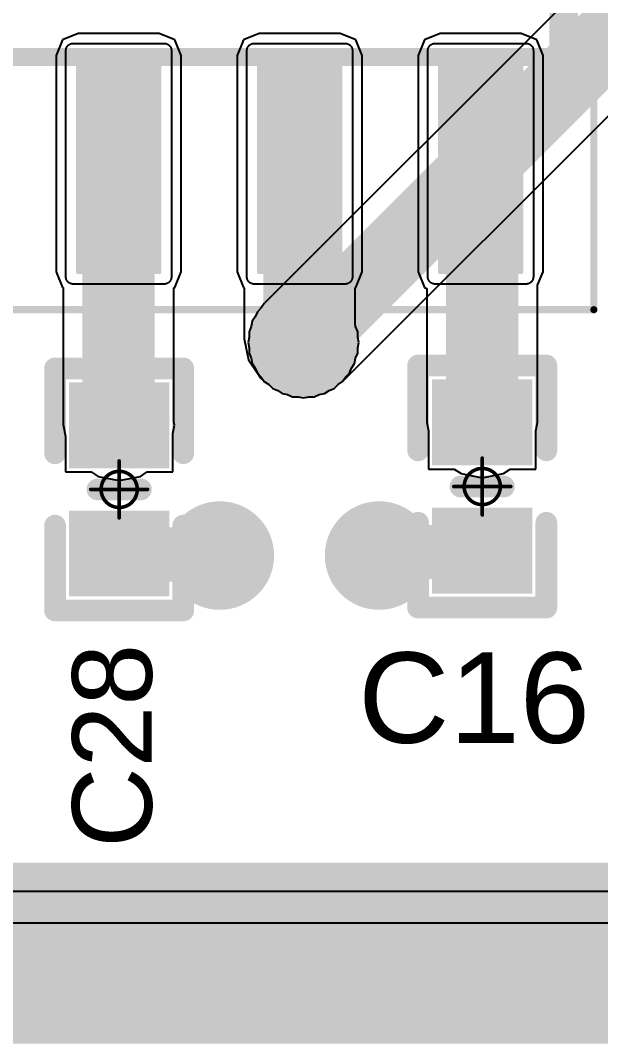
# Model space of a CAD drawing. Header units: inches. Extents: x -0.16 to 1.47, y -0.24 to 2.31.
# Drawn here: x 0.9077 to 1.068, y -0.1431 to 0.1397 of the extents above; entities that cross this region are included whole.
import ezdxf

# ---------------------------------------------------------------- set-up
doc = ezdxf.new("R2010")
doc.units = ezdxf.units.IN
doc.header["$MEASUREMENT"] = 0
for name, color, linetype in [('Bottom Layer', 5, 'Continuous'), ('Bottom Overlay', 54, 'Continuous'), ('Bottom Solder', 6, 'Continuous'), ('GND', 76, 'Continuous'), ('Keep-Out Layer', 6, 'Continuous'), ('Mechanical 13', 56, 'Continuous'), ('Mechanical 15', 56, 'Continuous'), ('POWER', 16, 'Continuous'), ('Top Layer', 1, 'Continuous'), ('Top Overlay', 2, 'Continuous'), ('Top Paste', 8, 'Continuous'), ('Top Solder', 216, 'Continuous'), ('Via Holes', 16, 'Continuous')]:
    doc.layers.add(name, color=color, linetype=linetype)
doc.styles.add('Arial', font='', dxfattribs={"height": 0.2})
doc.styles.get('Arial').set_extended_font_data('Arial')

# ---------------------------------------------------------------- blocks, each defined once
blk = doc.blocks.new('C_0402_L_20')
at = {"layer": 'Top Layer'}
for points in [[(-0.02559, 0.00984), (-0.00984, 0.00984), (-0.00984, -0.00984), (-0.02559, -0.00984)], [(0.00984, 0.00984), (0.02559, 0.00984), (0.02559, -0.00985), (0.00984, -0.00985)]]:
    blk.add_hatch(color=1, dxfattribs=at).paths.add_polyline_path(points)
at = {"layer": 'Top Paste'}
for points in [[(-0.02559, 0.00984), (-0.00984, 0.00984), (-0.00984, -0.00984), (-0.02559, -0.00984)], [(0.00984, 0.00984), (0.02559, 0.00984), (0.02559, -0.00985), (0.00984, -0.00985)]]:
    blk.add_hatch(color=8, dxfattribs=at).paths.add_polyline_path(points)
at = {"layer": 'Top Solder'}
for points in [[(-0.02959, 0.01384), (-0.00584, 0.01384), (-0.00584, -0.01384), (-0.02959, -0.01384)], [(0.00584, 0.01384), (0.02959, 0.01384), (0.02959, -0.01385), (0.00584, -0.01385)]]:
    blk.add_hatch(color=216, dxfattribs=at).paths.add_polyline_path(points)
at = {"layer": 'Mechanical 15', "const_width": 0.001}
for points in [[(0, -0.00787), (0, 0.00787)], [(0.00787, 0), (-0.00787, 0)]]:
    blk.add_lwpolyline(points, dxfattribs=at)
at = {"layer": 'Mechanical 15'}
for points, const_width in [([(-0.00025, 0.00787, 1), (0.00025, 0.00787, 1)], 0.0005), ([(0.005, 0, 1), (-0.005, 0, 1)], 0.001), ([(-0.00812, 0, 1), (-0.00762, 0, 1)], 0.0005), ([(-0.00525, 0, 1), (-0.00475, 0, 1)], 0.0005), ([(0.00475, 0, 1), (0.00525, 0, 1)], 0.0005), ([(0.00762, 0, 1), (0.00812, 0, 1)], 0.0005), ([(-0.00025, -0.00787, 1), (0.00025, -0.00787, 1)], 0.0005)]:
    blk.add_lwpolyline(points, format="xyb", close=True, dxfattribs=dict(at, const_width=const_width))
at = {"layer": 'Top Overlay', "const_width": 0.006}
for points in [[(-0.01, 0.01771), (-0.03346, 0.01771)], [(-0.03346, -0.01771), (-0.03346, 0.01771)], [(0.03346, 0.01771), (0.01, 0.01771)], [(0.03346, -0.01772), (0.03346, 0.01771)], [(0, -0.006), (0, 0.006)], [(-0.01, -0.01771), (-0.03346, -0.01771)], [(-0.03345, -0.01772), (-0.03346, -0.01771)], [(0.03346, -0.01771), (0.01, -0.01771)]]:
    blk.add_lwpolyline(points, dxfattribs=at)
at = {"layer": 'Top Overlay', "const_width": 0.003}
for points in [[(-0.03496, 0.01771, 1), (-0.03196, 0.01771, 1)], [(-0.03496, 0.01771, 1), (-0.03196, 0.01771, 1)], [(-0.0115, 0.01771, 1), (-0.0085, 0.01771, 1)], [(0.0085, 0.01771, 1), (0.0115, 0.01771, 1)], [(0.03196, 0.01771, 1), (0.03496, 0.01771, 1)], [(0.03196, 0.01771, 1), (0.03496, 0.01771, 1)], [(-0.0015, 0.006, 1), (0.0015, 0.006, 1)], [(-0.0015, -0.006, 1), (0.0015, -0.006, 1)], [(-0.03496, -0.01771, 1), (-0.03196, -0.01771, 1)], [(-0.03496, -0.01771, 1), (-0.03196, -0.01771, 1)], [(-0.03496, -0.01771, 1), (-0.03196, -0.01771, 1)], [(-0.03495, -0.01772, 1), (-0.03195, -0.01772, 1)], [(-0.0115, -0.01771, 1), (-0.0085, -0.01771, 1)], [(0.0085, -0.01771, 1), (0.0115, -0.01771, 1)], [(0.03196, -0.01771, 1), (0.03496, -0.01771, 1)], [(0.03196, -0.01772, 1), (0.03496, -0.01772, 1)]]:
    blk.add_lwpolyline(points, format="xyb", close=True, dxfattribs=at)
blk = doc.blocks.new('VREG_LM5017MR_NOPB_22')
at = {"layer": 'Top Layer'}
h = blk.add_hatch(color=1, dxfattribs=at)
edge = h.paths.add_edge_path()
edge.add_arc((0.07638, 0.08622), 0.000591, 90, 180)
edge.add_line((0.07579, 0.08622), (0.07579, 0.06378))
edge.add_arc((0.07638, 0.06378), 0.000591, 180, 270)
edge.add_line((0.07638, 0.06319), (0.13622, 0.06319))
edge.add_arc((0.13622, 0.06378), 0.000591, 270, 360)
edge.add_line((0.13681, 0.06378), (0.13681, 0.08622))
edge.add_arc((0.13622, 0.08622), 0.000591, 0, 90)
edge.add_line((0.13622, 0.08681), (0.07638, 0.08681))
h = blk.add_hatch(color=1, dxfattribs=at)
edge = h.paths.add_edge_path()
edge.add_arc((0.07638, 0.03622), 0.000591, 90, 180)
edge.add_line((0.07579, 0.03622), (0.07579, 0.01378))
edge.add_arc((0.07638, 0.01378), 0.000591, 180, 270)
edge.add_line((0.07638, 0.01319), (0.13622, 0.01319))
edge.add_arc((0.13622, 0.01378), 0.000591, 270, 360)
edge.add_line((0.13681, 0.01378), (0.13681, 0.03622))
edge.add_arc((0.13622, 0.03622), 0.000591, 0, 90)
edge.add_line((0.13622, 0.03681), (0.07638, 0.03681))
h = blk.add_hatch(color=1, dxfattribs=at)
edge = h.paths.add_edge_path()
edge.add_arc((0.07638, -0.01378), 0.000591, 90, 180)
edge.add_line((0.07579, -0.01378), (0.07579, -0.03622))
edge.add_arc((0.07638, -0.03622), 0.000591, 180, 270)
edge.add_line((0.07638, -0.03681), (0.13622, -0.03681))
edge.add_arc((0.13622, -0.03622), 0.000591, 270, 360)
edge.add_line((0.13681, -0.03622), (0.13681, -0.01378))
edge.add_arc((0.13622, -0.01378), 0.000591, 0, 90)
edge.add_line((0.13622, -0.01319), (0.07638, -0.01319))
at = {"layer": 'Top Paste'}
h = blk.add_hatch(color=8, dxfattribs=at)
edge = h.paths.add_edge_path()
edge.add_arc((0.07638, 0.08622), 0.000591, 90, 180)
edge.add_line((0.07579, 0.08622), (0.07579, 0.06378))
edge.add_arc((0.07638, 0.06378), 0.000591, 180, 270)
edge.add_line((0.07638, 0.06319), (0.13622, 0.06319))
edge.add_arc((0.13622, 0.06378), 0.000591, 270, 360)
edge.add_line((0.13681, 0.06378), (0.13681, 0.08622))
edge.add_arc((0.13622, 0.08622), 0.000591, 0, 90)
edge.add_line((0.13622, 0.08681), (0.07638, 0.08681))
h = blk.add_hatch(color=8, dxfattribs=at)
edge = h.paths.add_edge_path()
edge.add_arc((0.07638, 0.03622), 0.000591, 90, 180)
edge.add_line((0.07579, 0.03622), (0.07579, 0.01378))
edge.add_arc((0.07638, 0.01378), 0.000591, 180, 270)
edge.add_line((0.07638, 0.01319), (0.13622, 0.01319))
edge.add_arc((0.13622, 0.01378), 0.000591, 270, 360)
edge.add_line((0.13681, 0.01378), (0.13681, 0.03622))
edge.add_arc((0.13622, 0.03622), 0.000591, 0, 90)
edge.add_line((0.13622, 0.03681), (0.07638, 0.03681))
h = blk.add_hatch(color=8, dxfattribs=at)
edge = h.paths.add_edge_path()
edge.add_arc((0.07638, -0.01378), 0.000591, 90, 180)
edge.add_line((0.07579, -0.01378), (0.07579, -0.03622))
edge.add_arc((0.07638, -0.03622), 0.000591, 180, 270)
edge.add_line((0.07638, -0.03681), (0.13622, -0.03681))
edge.add_arc((0.13622, -0.03622), 0.000591, 270, 360)
edge.add_line((0.13681, -0.03622), (0.13681, -0.01378))
edge.add_arc((0.13622, -0.01378), 0.000591, 0, 90)
edge.add_line((0.13622, -0.01319), (0.07638, -0.01319))
at = {"layer": 'Mechanical 13', "const_width": 0.005}
for points in [[(0.07677, 0.09646), (-0.07677, 0.09646)], [(0.07677, -0.09646), (0.07677, 0.09646)]]:
    blk.add_lwpolyline(points, dxfattribs=at)
at = {"layer": 'Mechanical 13', "const_width": 0.0025}
blk.add_lwpolyline([(0.07552, 0.09646, 1), (0.07802, 0.09646, 1)], format="xyb", close=True, dxfattribs=at)
blk.add_lwpolyline([(0.07552, 0.09646, 1), (0.07802, 0.09646, 1)], format="xyb", close=True, dxfattribs=at)
at = {"layer": 'Mechanical 15', "const_width": 0.00197}
for points in [[(0.14665, 0.1063), (-0.14665, 0.1063)], [(0.14665, -0.1063), (0.14665, 0.1063)]]:
    blk.add_lwpolyline(points, dxfattribs=at)
at = {"layer": 'Mechanical 15', "const_width": 0.000984}
blk.add_lwpolyline([(0.14616, 0.1063, 1), (0.14715, 0.1063, 1)], format="xyb", close=True, dxfattribs=at)
blk.add_lwpolyline([(0.14616, 0.1063, 1), (0.14715, 0.1063, 1)], format="xyb", close=True, dxfattribs=at)
at = {"layer": 'Top Overlay', "const_width": 0.005}
blk.add_lwpolyline([(0.07677, 0.09941), (-0.07677, 0.09941)], dxfattribs=at)
at = {"layer": 'Top Overlay', "const_width": 0.0025}
blk.add_lwpolyline([(0.07552, 0.09941, 1), (0.07802, 0.09941, 1)], format="xyb", close=True, dxfattribs=at)
at = {"layer": 'Top Solder'}
for p, q in [((0.07303, 0.0877), (0.07304, 0.0878)), ((0.07303, 0.0876), (0.07303, 0.0877)), ((0.07304, 0.0878), (0.07306, 0.08791)), ((0.07306, 0.08791), (0.07307, 0.08801)), ((0.07307, 0.08801), (0.0731, 0.08811)), ((0.0731, 0.08811), (0.07313, 0.08821)), ((0.07313, 0.08821), (0.07316, 0.0883)), ((0.07316, 0.0883), (0.0732, 0.0884)), ((0.0732, 0.0884), (0.07325, 0.08849)), ((0.07325, 0.08849), (0.0733, 0.08858)), ((0.0733, 0.08858), (0.07335, 0.08867)), ((0.07335, 0.08867), (0.07341, 0.08876)), ((0.07341, 0.08876), (0.07347, 0.08884)), ((0.07347, 0.08884), (0.07354, 0.08892)), ((0.07354, 0.08892), (0.07361, 0.08899)), ((0.07361, 0.08899), (0.07368, 0.08906)), ((0.07368, 0.08906), (0.07376, 0.08913)), ((0.07376, 0.08913), (0.07384, 0.08919)), ((0.07384, 0.08919), (0.07393, 0.08925)), ((0.07393, 0.08925), (0.07402, 0.0893)), ((0.07402, 0.0893), (0.07411, 0.08935)), ((0.07411, 0.08935), (0.0742, 0.0894)), ((0.0742, 0.0894), (0.07429, 0.08944)), ((0.07429, 0.08944), (0.07439, 0.08947)), ((0.07439, 0.08947), (0.07449, 0.0895)), ((0.07449, 0.0895), (0.07459, 0.08952)), ((0.07459, 0.08952), (0.07469, 0.08954)), ((0.07469, 0.08954), (0.07479, 0.08956)), ((0.07479, 0.08956), (0.0749, 0.08956)), ((0.0749, 0.08956), (0.075, 0.08957)), ((0.075, 0.08957), (0.1376, 0.08957)), ((0.1376, 0.08957), (0.1377, 0.08956)), ((0.1377, 0.08956), (0.1378, 0.08956)), ((0.1378, 0.08956), (0.13791, 0.08954)), ((0.13791, 0.08954), (0.13801, 0.08952)), ((0.13801, 0.08952), (0.13811, 0.0895)), ((0.13811, 0.0895), (0.13821, 0.08947)), ((0.13821, 0.08947), (0.1383, 0.08944)), ((0.1383, 0.08944), (0.1384, 0.0894)), ((0.1384, 0.0894), (0.13849, 0.08935)), ((0.13849, 0.08935), (0.13858, 0.0893)), ((0.13858, 0.0893), (0.13867, 0.08925)), ((0.13867, 0.08925), (0.13876, 0.08919)), ((0.13876, 0.08919), (0.13884, 0.08913)), ((0.13884, 0.08913), (0.13892, 0.08906)), ((0.13892, 0.08906), (0.13899, 0.08899)), ((0.13899, 0.08899), (0.13906, 0.08892)), ((0.13906, 0.08892), (0.13913, 0.08884)), ((0.13913, 0.08884), (0.13919, 0.08876)), ((0.13919, 0.08876), (0.13925, 0.08867)), ((0.13925, 0.08867), (0.1393, 0.08858)), ((0.1393, 0.08858), (0.13935, 0.08849)), ((0.13935, 0.08849), (0.1394, 0.0884)), ((0.1394, 0.0884), (0.13944, 0.0883)), ((0.13944, 0.0883), (0.13947, 0.08821)), ((0.13947, 0.08821), (0.1395, 0.08811)), ((0.1395, 0.08811), (0.13952, 0.08801)), ((0.13952, 0.08801), (0.13954, 0.08791)), ((0.13954, 0.08791), (0.13956, 0.0878)), ((0.13956, 0.0878), (0.13956, 0.0877)), ((0.13956, 0.0877), (0.13957, 0.0876)), ((0.07303, 0.0624), (0.07303, 0.0876)), ((0.13957, 0.0876), (0.13957, 0.0624)), ((0.07303, 0.0623), (0.07303, 0.0624)), ((0.07304, 0.0622), (0.07303, 0.0623)), ((0.13957, 0.0624), (0.13956, 0.0623)), ((0.13956, 0.0623), (0.13956, 0.0622)), ((0.07306, 0.06209), (0.07304, 0.0622)), ((0.07307, 0.06199), (0.07306, 0.06209)), ((0.0731, 0.06189), (0.07307, 0.06199)), ((0.07313, 0.06179), (0.0731, 0.06189)), ((0.07316, 0.0617), (0.07313, 0.06179)), ((0.0732, 0.0616), (0.07316, 0.0617)), ((0.07325, 0.06151), (0.0732, 0.0616)), ((0.0733, 0.06142), (0.07325, 0.06151)), ((0.07335, 0.06133), (0.0733, 0.06142)), ((0.07341, 0.06124), (0.07335, 0.06133)), ((0.07347, 0.06116), (0.07341, 0.06124)), ((0.07354, 0.06108), (0.07347, 0.06116)), ((0.07361, 0.06101), (0.07354, 0.06108)), ((0.07368, 0.06094), (0.07361, 0.06101)), ((0.07376, 0.06087), (0.07368, 0.06094)), ((0.07384, 0.06081), (0.07376, 0.06087)), ((0.07393, 0.06075), (0.07384, 0.06081)), ((0.07402, 0.0607), (0.07393, 0.06075)), ((0.07411, 0.06065), (0.07402, 0.0607)), ((0.0742, 0.0606), (0.07411, 0.06065)), ((0.07429, 0.06056), (0.0742, 0.0606)), ((0.07439, 0.06053), (0.07429, 0.06056)), ((0.07449, 0.0605), (0.07439, 0.06053)), ((0.07459, 0.06048), (0.07449, 0.0605)), ((0.07469, 0.06046), (0.07459, 0.06048)), ((0.07479, 0.06044), (0.07469, 0.06046)), ((0.0749, 0.06044), (0.07479, 0.06044)), ((0.075, 0.06043), (0.0749, 0.06044)), ((0.1376, 0.06043), (0.075, 0.06043)), ((0.1377, 0.06044), (0.1376, 0.06043)), ((0.1378, 0.06044), (0.1377, 0.06044)), ((0.13791, 0.06046), (0.1378, 0.06044)), ((0.13801, 0.06048), (0.13791, 0.06046)), ((0.13811, 0.0605), (0.13801, 0.06048)), ((0.13821, 0.06053), (0.13811, 0.0605)), ((0.1383, 0.06056), (0.13821, 0.06053)), ((0.1384, 0.0606), (0.1383, 0.06056)), ((0.13849, 0.06065), (0.1384, 0.0606)), ((0.13858, 0.0607), (0.13849, 0.06065)), ((0.13867, 0.06075), (0.13858, 0.0607)), ((0.13876, 0.06081), (0.13867, 0.06075)), ((0.13884, 0.06087), (0.13876, 0.06081)), ((0.13892, 0.06094), (0.13884, 0.06087)), ((0.13899, 0.06101), (0.13892, 0.06094)), ((0.13906, 0.06108), (0.13899, 0.06101)), ((0.13913, 0.06116), (0.13906, 0.06108)), ((0.13919, 0.06124), (0.13913, 0.06116)), ((0.13925, 0.06133), (0.13919, 0.06124)), ((0.1393, 0.06142), (0.13925, 0.06133)), ((0.13935, 0.06151), (0.1393, 0.06142)), ((0.1394, 0.0616), (0.13935, 0.06151)), ((0.13944, 0.0617), (0.1394, 0.0616)), ((0.13947, 0.06179), (0.13944, 0.0617)), ((0.1395, 0.06189), (0.13947, 0.06179)), ((0.13952, 0.06199), (0.1395, 0.06189)), ((0.13954, 0.06209), (0.13952, 0.06199)), ((0.13956, 0.0622), (0.13954, 0.06209)), ((0.07303, 0.0377), (0.07304, 0.0378)), ((0.07303, 0.0376), (0.07303, 0.0377)), ((0.07303, 0.0124), (0.07303, 0.0376)), ((0.07304, 0.0378), (0.07306, 0.03791)), ((0.07306, 0.03791), (0.07307, 0.03801)), ((0.07307, 0.03801), (0.0731, 0.03811)), ((0.0731, 0.03811), (0.07313, 0.03821)), ((0.07313, 0.03821), (0.07316, 0.0383)), ((0.07316, 0.0383), (0.0732, 0.0384)), ((0.0732, 0.0384), (0.07325, 0.03849)), ((0.07325, 0.03849), (0.0733, 0.03858)), ((0.0733, 0.03858), (0.07335, 0.03867)), ((0.07335, 0.03867), (0.07341, 0.03876)), ((0.07341, 0.03876), (0.07347, 0.03884)), ((0.07347, 0.03884), (0.07354, 0.03892)), ((0.07354, 0.03892), (0.07361, 0.03899)), ((0.07361, 0.03899), (0.07368, 0.03906)), ((0.07368, 0.03906), (0.07376, 0.03913)), ((0.07376, 0.03913), (0.07384, 0.03919)), ((0.07384, 0.03919), (0.07393, 0.03925)), ((0.07393, 0.03925), (0.07402, 0.0393)), ((0.07402, 0.0393), (0.07411, 0.03935)), ((0.07411, 0.03935), (0.0742, 0.0394)), ((0.0742, 0.0394), (0.07429, 0.03944)), ((0.07429, 0.03944), (0.07439, 0.03947)), ((0.07439, 0.03947), (0.07449, 0.0395)), ((0.07449, 0.0395), (0.07459, 0.03952)), ((0.07459, 0.03952), (0.07469, 0.03954)), ((0.07469, 0.03954), (0.07479, 0.03956)), ((0.07479, 0.03956), (0.0749, 0.03956)), ((0.0749, 0.03956), (0.075, 0.03957)), ((0.075, 0.03957), (0.1376, 0.03957)), ((0.1376, 0.03957), (0.1377, 0.03956)), ((0.1377, 0.03956), (0.1378, 0.03956)), ((0.1378, 0.03956), (0.13791, 0.03954)), ((0.13791, 0.03954), (0.13801, 0.03952)), ((0.13801, 0.03952), (0.13811, 0.0395)), ((0.13811, 0.0395), (0.13821, 0.03947)), ((0.13821, 0.03947), (0.1383, 0.03944)), ((0.1383, 0.03944), (0.1384, 0.0394)), ((0.1384, 0.0394), (0.13849, 0.03935)), ((0.13849, 0.03935), (0.13858, 0.0393)), ((0.13858, 0.0393), (0.13867, 0.03925)), ((0.13867, 0.03925), (0.13876, 0.03919)), ((0.13876, 0.03919), (0.13884, 0.03913)), ((0.13884, 0.03913), (0.13892, 0.03906)), ((0.13892, 0.03906), (0.13899, 0.03899)), ((0.13899, 0.03899), (0.13906, 0.03892)), ((0.13906, 0.03892), (0.13913, 0.03884)), ((0.13913, 0.03884), (0.13919, 0.03876)), ((0.13919, 0.03876), (0.13925, 0.03867)), ((0.13925, 0.03867), (0.1393, 0.03858)), ((0.1393, 0.03858), (0.13935, 0.03849)), ((0.13935, 0.03849), (0.1394, 0.0384)), ((0.1394, 0.0384), (0.13944, 0.0383)), ((0.13944, 0.0383), (0.13947, 0.03821)), ((0.13947, 0.03821), (0.1395, 0.03811)), ((0.1395, 0.03811), (0.13952, 0.03801)), ((0.13952, 0.03801), (0.13954, 0.03791)), ((0.13954, 0.03791), (0.13956, 0.0378)), ((0.13956, 0.0378), (0.13956, 0.0377)), ((0.13956, 0.0377), (0.13957, 0.0376)), ((0.13957, 0.0376), (0.13957, 0.0124)), ((0.07303, 0.0123), (0.07303, 0.0124)), ((0.07304, 0.0122), (0.07303, 0.0123)), ((0.07306, 0.01209), (0.07304, 0.0122)), ((0.07307, 0.01199), (0.07306, 0.01209)), ((0.0731, 0.01189), (0.07307, 0.01199)), ((0.07313, 0.01179), (0.0731, 0.01189)), ((0.07316, 0.0117), (0.07313, 0.01179)), ((0.0732, 0.0116), (0.07316, 0.0117)), ((0.07325, 0.01151), (0.0732, 0.0116)), ((0.0733, 0.01142), (0.07325, 0.01151)), ((0.07335, 0.01133), (0.0733, 0.01142)), ((0.07341, 0.01124), (0.07335, 0.01133)), ((0.13925, 0.01133), (0.13919, 0.01124)), ((0.1393, 0.01142), (0.13925, 0.01133)), ((0.13935, 0.01151), (0.1393, 0.01142)), ((0.1394, 0.0116), (0.13935, 0.01151)), ((0.13944, 0.0117), (0.1394, 0.0116)), ((0.13947, 0.01179), (0.13944, 0.0117)), ((0.1395, 0.01189), (0.13947, 0.01179)), ((0.13952, 0.01199), (0.1395, 0.01189)), ((0.13954, 0.01209), (0.13952, 0.01199)), ((0.13956, 0.0122), (0.13954, 0.01209)), ((0.13957, 0.0124), (0.13956, 0.0123)), ((0.13956, 0.0123), (0.13956, 0.0122)), ((0.07347, 0.01116), (0.07341, 0.01124)), ((0.07354, 0.01108), (0.07347, 0.01116)), ((0.07361, 0.01101), (0.07354, 0.01108)), ((0.07368, 0.01094), (0.07361, 0.01101)), ((0.07376, 0.01087), (0.07368, 0.01094)), ((0.07384, 0.01081), (0.07376, 0.01087)), ((0.07393, 0.01075), (0.07384, 0.01081)), ((0.07402, 0.0107), (0.07393, 0.01075)), ((0.07411, 0.01065), (0.07402, 0.0107)), ((0.0742, 0.0106), (0.07411, 0.01065)), ((0.07429, 0.01056), (0.0742, 0.0106)), ((0.07439, 0.01053), (0.07429, 0.01056)), ((0.07449, 0.0105), (0.07439, 0.01053)), ((0.07459, 0.01048), (0.07449, 0.0105)), ((0.07469, 0.01046), (0.07459, 0.01048)), ((0.07479, 0.01044), (0.07469, 0.01046)), ((0.0749, 0.01044), (0.07479, 0.01044)), ((0.075, 0.01043), (0.0749, 0.01044)), ((0.1376, 0.01043), (0.075, 0.01043)), ((0.1377, 0.01044), (0.1376, 0.01043)), ((0.1378, 0.01044), (0.1377, 0.01044)), ((0.13791, 0.01046), (0.1378, 0.01044)), ((0.13801, 0.01048), (0.13791, 0.01046)), ((0.13811, 0.0105), (0.13801, 0.01048)), ((0.13821, 0.01053), (0.13811, 0.0105)), ((0.1383, 0.01056), (0.13821, 0.01053)), ((0.1384, 0.0106), (0.1383, 0.01056)), ((0.13849, 0.01065), (0.1384, 0.0106)), ((0.13858, 0.0107), (0.13849, 0.01065)), ((0.13867, 0.01075), (0.13858, 0.0107)), ((0.13876, 0.01081), (0.13867, 0.01075)), ((0.13884, 0.01087), (0.13876, 0.01081)), ((0.13892, 0.01094), (0.13884, 0.01087)), ((0.13899, 0.01101), (0.13892, 0.01094)), ((0.13906, 0.01108), (0.13899, 0.01101)), ((0.13913, 0.01116), (0.13906, 0.01108)), ((0.13919, 0.01124), (0.13913, 0.01116)), ((0.07335, -0.01133), (0.07341, -0.01124)), ((0.07341, -0.01124), (0.07347, -0.01116)), ((0.07347, -0.01116), (0.07354, -0.01108)), ((0.07354, -0.01108), (0.07361, -0.01101)), ((0.07361, -0.01101), (0.07368, -0.01094)), ((0.07368, -0.01094), (0.07376, -0.01087)), ((0.07376, -0.01087), (0.07384, -0.01081)), ((0.07384, -0.01081), (0.07393, -0.01075)), ((0.07393, -0.01075), (0.07402, -0.0107)), ((0.07402, -0.0107), (0.07411, -0.01065)), ((0.07411, -0.01065), (0.0742, -0.0106)), ((0.0742, -0.0106), (0.07429, -0.01056)), ((0.07429, -0.01056), (0.07439, -0.01053)), ((0.07439, -0.01053), (0.07449, -0.0105)), ((0.07449, -0.0105), (0.07459, -0.01048)), ((0.07459, -0.01048), (0.07469, -0.01046)), ((0.07469, -0.01046), (0.07479, -0.01044)), ((0.07479, -0.01044), (0.0749, -0.01044)), ((0.0749, -0.01044), (0.075, -0.01043)), ((0.075, -0.01043), (0.1376, -0.01043)), ((0.1376, -0.01043), (0.1377, -0.01044)), ((0.1377, -0.01044), (0.1378, -0.01044)), ((0.1378, -0.01044), (0.13791, -0.01046)), ((0.13791, -0.01046), (0.13801, -0.01048)), ((0.13801, -0.01048), (0.13811, -0.0105)), ((0.13811, -0.0105), (0.13821, -0.01053)), ((0.13821, -0.01053), (0.1383, -0.01056)), ((0.1383, -0.01056), (0.1384, -0.0106)), ((0.1384, -0.0106), (0.13849, -0.01065)), ((0.13849, -0.01065), (0.13858, -0.0107)), ((0.13858, -0.0107), (0.13867, -0.01075)), ((0.13867, -0.01075), (0.13876, -0.01081)), ((0.13876, -0.01081), (0.13884, -0.01087)), ((0.13884, -0.01087), (0.13892, -0.01094)), ((0.13892, -0.01094), (0.13899, -0.01101)), ((0.13899, -0.01101), (0.13906, -0.01108)), ((0.13906, -0.01108), (0.13913, -0.01116)), ((0.13913, -0.01116), (0.13919, -0.01124)), ((0.13919, -0.01124), (0.13925, -0.01133)), ((0.07303, -0.0123), (0.07304, -0.0122)), ((0.07303, -0.0124), (0.07303, -0.0123)), ((0.07303, -0.0376), (0.07303, -0.0124)), ((0.07304, -0.0122), (0.07306, -0.01209)), ((0.07306, -0.01209), (0.07307, -0.01199)), ((0.07307, -0.01199), (0.0731, -0.01189)), ((0.0731, -0.01189), (0.07313, -0.01179)), ((0.07313, -0.01179), (0.07316, -0.0117)), ((0.07316, -0.0117), (0.0732, -0.0116)), ((0.0732, -0.0116), (0.07325, -0.01151)), ((0.07325, -0.01151), (0.0733, -0.01142)), ((0.0733, -0.01142), (0.07335, -0.01133)), ((0.13925, -0.01133), (0.1393, -0.01142)), ((0.1393, -0.01142), (0.13935, -0.01151)), ((0.13935, -0.01151), (0.1394, -0.0116)), ((0.1394, -0.0116), (0.13944, -0.0117)), ((0.13944, -0.0117), (0.13947, -0.01179)), ((0.13947, -0.01179), (0.1395, -0.01189)), ((0.1395, -0.01189), (0.13952, -0.01199)), ((0.13952, -0.01199), (0.13954, -0.01209)), ((0.13954, -0.01209), (0.13956, -0.0122)), ((0.13956, -0.0122), (0.13956, -0.0123)), ((0.13956, -0.0123), (0.13957, -0.0124)), ((0.13957, -0.0124), (0.13957, -0.0376)), ((0.07303, -0.0377), (0.07303, -0.0376)), ((0.07304, -0.0378), (0.07303, -0.0377)), ((0.07306, -0.03791), (0.07304, -0.0378)), ((0.07307, -0.03801), (0.07306, -0.03791)), ((0.0731, -0.03811), (0.07307, -0.03801)), ((0.07313, -0.03821), (0.0731, -0.03811)), ((0.07316, -0.0383), (0.07313, -0.03821)), ((0.0732, -0.0384), (0.07316, -0.0383)), ((0.07325, -0.03849), (0.0732, -0.0384)), ((0.0733, -0.03858), (0.07325, -0.03849)), ((0.07335, -0.03867), (0.0733, -0.03858)), ((0.07341, -0.03876), (0.07335, -0.03867)), ((0.07347, -0.03884), (0.07341, -0.03876)), ((0.07354, -0.03892), (0.07347, -0.03884)), ((0.07361, -0.03899), (0.07354, -0.03892)), ((0.07368, -0.03906), (0.07361, -0.03899)), ((0.07376, -0.03913), (0.07368, -0.03906)), ((0.07384, -0.03919), (0.07376, -0.03913)), ((0.07393, -0.03925), (0.07384, -0.03919)), ((0.07402, -0.0393), (0.07393, -0.03925)), ((0.07411, -0.03935), (0.07402, -0.0393)), ((0.0742, -0.0394), (0.07411, -0.03935)), ((0.07429, -0.03944), (0.0742, -0.0394)), ((0.07439, -0.03947), (0.07429, -0.03944)), ((0.07449, -0.0395), (0.07439, -0.03947)), ((0.07459, -0.03952), (0.07449, -0.0395)), ((0.07469, -0.03954), (0.07459, -0.03952)), ((0.07479, -0.03956), (0.07469, -0.03954)), ((0.0749, -0.03956), (0.07479, -0.03956)), ((0.075, -0.03957), (0.0749, -0.03956)), ((0.1376, -0.03957), (0.075, -0.03957)), ((0.1377, -0.03956), (0.1376, -0.03957)), ((0.1378, -0.03956), (0.1377, -0.03956)), ((0.13791, -0.03954), (0.1378, -0.03956)), ((0.13801, -0.03952), (0.13791, -0.03954)), ((0.13811, -0.0395), (0.13801, -0.03952)), ((0.13821, -0.03947), (0.13811, -0.0395)), ((0.1383, -0.03944), (0.13821, -0.03947)), ((0.1384, -0.0394), (0.1383, -0.03944)), ((0.13849, -0.03935), (0.1384, -0.0394)), ((0.13858, -0.0393), (0.13849, -0.03935)), ((0.13867, -0.03925), (0.13858, -0.0393)), ((0.13876, -0.03919), (0.13867, -0.03925)), ((0.13884, -0.03913), (0.13876, -0.03919)), ((0.13892, -0.03906), (0.13884, -0.03913)), ((0.13899, -0.03899), (0.13892, -0.03906)), ((0.13906, -0.03892), (0.13899, -0.03899)), ((0.13913, -0.03884), (0.13906, -0.03892)), ((0.13919, -0.03876), (0.13913, -0.03884)), ((0.13925, -0.03867), (0.13919, -0.03876)), ((0.1393, -0.03858), (0.13925, -0.03867)), ((0.13935, -0.03849), (0.1393, -0.03858)), ((0.1394, -0.0384), (0.13935, -0.03849)), ((0.13944, -0.0383), (0.1394, -0.0384)), ((0.13947, -0.03821), (0.13944, -0.0383)), ((0.1395, -0.03811), (0.13947, -0.03821)), ((0.13952, -0.03801), (0.1395, -0.03811)), ((0.13954, -0.03791), (0.13952, -0.03801)), ((0.13956, -0.0378), (0.13954, -0.03791)), ((0.13957, -0.0376), (0.13956, -0.0377)), ((0.13956, -0.0377), (0.13956, -0.0378))]:
    blk.add_line(p, q, dxfattribs=at)
blk = doc.blocks.new('C_0402_L_42')
at = {"layer": 'Top Layer'}
for points in [[(-0.02559, 0.00984), (-0.00984, 0.00984), (-0.00984, -0.00984), (-0.02559, -0.00984)], [(0.00984, 0.00984), (0.02559, 0.00984), (0.02559, -0.00985), (0.00984, -0.00985)]]:
    blk.add_hatch(color=1, dxfattribs=at).paths.add_polyline_path(points)
at = {"layer": 'Top Paste'}
for points in [[(-0.02559, 0.00984), (-0.00984, 0.00984), (-0.00984, -0.00984), (-0.02559, -0.00984)], [(0.00984, 0.00984), (0.02559, 0.00984), (0.02559, -0.00985), (0.00984, -0.00985)]]:
    blk.add_hatch(color=8, dxfattribs=at).paths.add_polyline_path(points)
at = {"layer": 'Top Solder'}
for points in [[(-0.02959, 0.01384), (-0.00584, 0.01384), (-0.00584, -0.01384), (-0.02959, -0.01384)], [(0.00584, 0.01384), (0.02959, 0.01384), (0.02959, -0.01385), (0.00584, -0.01385)]]:
    blk.add_hatch(color=216, dxfattribs=at).paths.add_polyline_path(points)
at = {"layer": 'Mechanical 15', "const_width": 0.001}
for points in [[(0, -0.00787), (0, 0.00787)], [(0.00787, 0), (-0.00787, 0)]]:
    blk.add_lwpolyline(points, dxfattribs=at)
at = {"layer": 'Mechanical 15'}
for points, const_width in [([(-0.00025, 0.00787, 1), (0.00025, 0.00787, 1)], 0.0005), ([(0.005, 0, 1), (-0.005, 0, 1)], 0.001), ([(-0.00812, 0, 1), (-0.00762, 0, 1)], 0.0005), ([(-0.00525, 0, 1), (-0.00475, 0, 1)], 0.0005), ([(0.00475, 0, 1), (0.00525, 0, 1)], 0.0005), ([(0.00762, 0, 1), (0.00812, 0, 1)], 0.0005), ([(-0.00025, -0.00787, 1), (0.00025, -0.00787, 1)], 0.0005)]:
    blk.add_lwpolyline(points, format="xyb", close=True, dxfattribs=dict(at, const_width=const_width))
at = {"layer": 'Top Overlay', "const_width": 0.006}
for points in [[(-0.01, 0.01771), (-0.03346, 0.01771)], [(-0.03346, -0.01771), (-0.03346, 0.01771)], [(0.03346, 0.01771), (0.01, 0.01771)], [(0.03346, -0.01772), (0.03346, 0.01771)], [(0, -0.006), (0, 0.006)], [(-0.01, -0.01771), (-0.03346, -0.01771)], [(-0.03345, -0.01772), (-0.03346, -0.01771)], [(0.03346, -0.01771), (0.01, -0.01771)]]:
    blk.add_lwpolyline(points, dxfattribs=at)
at = {"layer": 'Top Overlay', "const_width": 0.003}
for points in [[(-0.03496, 0.01771, 1), (-0.03196, 0.01771, 1)], [(-0.03496, 0.01771, 1), (-0.03196, 0.01771, 1)], [(-0.0115, 0.01771, 1), (-0.0085, 0.01771, 1)], [(0.0085, 0.01771, 1), (0.0115, 0.01771, 1)], [(0.03196, 0.01771, 1), (0.03496, 0.01771, 1)], [(0.03196, 0.01771, 1), (0.03496, 0.01771, 1)], [(-0.0015, 0.006, 1), (0.0015, 0.006, 1)], [(-0.0015, -0.006, 1), (0.0015, -0.006, 1)], [(-0.03496, -0.01771, 1), (-0.03196, -0.01771, 1)], [(-0.03496, -0.01771, 1), (-0.03196, -0.01771, 1)], [(-0.03496, -0.01771, 1), (-0.03196, -0.01771, 1)], [(-0.03495, -0.01772, 1), (-0.03195, -0.01772, 1)], [(-0.0115, -0.01771, 1), (-0.0085, -0.01771, 1)], [(0.0085, -0.01771, 1), (0.0115, -0.01771, 1)], [(0.03196, -0.01771, 1), (0.03496, -0.01771, 1)], [(0.03196, -0.01772, 1), (0.03496, -0.01772, 1)]]:
    blk.add_lwpolyline(points, format="xyb", close=True, dxfattribs=at)

msp = doc.modelspace()

# ---------------------------------------------------------------- hatches: boundary and pattern name
at = {"layer": 'Bottom Layer'}
h = msp.add_hatch(color=5, dxfattribs=at)
edge = h.paths.add_edge_path()
edge.add_arc((0.98588, 0.05069), 0.01, 0, 360)
h = msp.add_hatch(color=5, dxfattribs=at)
edge = h.paths.add_edge_path()
edge.add_arc((0.96279, -0.00822), 0.01, 0, 360)
h = msp.add_hatch(color=5, dxfattribs=at)
edge = h.paths.add_edge_path()
edge.add_arc((1.00679, -0.00822), 0.01, 0, 360)
at = {"layer": 'Bottom Solder'}
h = msp.add_hatch(color=6, dxfattribs=at)
edge = h.paths.add_edge_path()
edge.add_arc((0.98588, 0.05069), 0.014, 0, 360)
h = msp.add_hatch(color=6, dxfattribs=at)
edge = h.paths.add_edge_path()
edge.add_arc((0.96279, -0.00822), 0.014, 0, 360)
h = msp.add_hatch(color=6, dxfattribs=at)
edge = h.paths.add_edge_path()
edge.add_arc((1.00679, -0.00822), 0.014, 0, 360)
at = {"layer": 'GND'}
h = msp.add_hatch(color=76, dxfattribs=at)
edge = h.paths.add_edge_path()
edge.add_arc((0.98588, 0.05069), 0.015, 0, 360)
at = {"layer": 'POWER'}
h = msp.add_hatch(color=16, dxfattribs=at)
edge = h.paths.add_edge_path()
edge.add_arc((0.98588, 0.05069), 0.015, 0, 360)
h = msp.add_hatch(color=16, dxfattribs=at)
edge = h.paths.add_edge_path()
edge.add_arc((0.96279, -0.00822), 0.015, 0, 360)
h = msp.add_hatch(color=16, dxfattribs=at)
edge = h.paths.add_edge_path()
edge.add_arc((1.00679, -0.00822), 0.015, 0, 360)
at = {"layer": 'Top Layer'}
h = msp.add_hatch(color=1, dxfattribs=at)
edge = h.paths.add_edge_path()
edge.add_arc((0.98588, 0.05069), 0.01, 0, 360)
h = msp.add_hatch(color=1, dxfattribs=at)
edge = h.paths.add_edge_path()
edge.add_arc((0.96279, -0.00822), 0.01, 0, 360)
h = msp.add_hatch(color=1, dxfattribs=at)
edge = h.paths.add_edge_path()
edge.add_arc((1.00679, -0.00822), 0.01, 0, 360)
at = {"layer": 'Top Solder'}
h = msp.add_hatch(color=216, dxfattribs=at)
edge = h.paths.add_edge_path()
edge.add_arc((0.98588, 0.05069), 0.014, 0, 360)
h = msp.add_hatch(color=216, dxfattribs=at)
edge = h.paths.add_edge_path()
edge.add_arc((0.96279, -0.00822), 0.014, 0, 360)
h = msp.add_hatch(color=216, dxfattribs=at)
edge = h.paths.add_edge_path()
edge.add_arc((1.00679, -0.00822), 0.014, 0, 360)
at = {"layer": 'Via Holes'}
h = msp.add_hatch(color=7, dxfattribs=at)
edge = h.paths.add_edge_path()
edge.add_arc((0.98588, 0.05069), 0.005, 0, 360)
h = msp.add_hatch(color=7, dxfattribs=at)
edge = h.paths.add_edge_path()
edge.add_arc((0.96279, -0.00822), 0.005, 0, 360)
h = msp.add_hatch(color=7, dxfattribs=at)
edge = h.paths.add_edge_path()
edge.add_arc((1.00679, -0.00822), 0.005, 0, 360)

# ---------------------------------------------------------------- linework, layer by layer
at = {"layer": 'Bottom Layer'}
for p, q in [((1.08412, 0.17055), (0.97507, 0.0615)), ((0.9967, 0.03987), (1.1096, 0.15278)), ((0.97423, 0.06025), (0.97317, 0.05919)), ((0.97507, 0.0615), (0.97423, 0.06025)), ((0.97259, 0.05779), (0.97175, 0.05654)), ((0.97317, 0.05919), (0.97259, 0.05779)), ((0.97146, 0.05506), (0.97088, 0.05367)), ((0.97175, 0.05654), (0.97146, 0.05506)), ((0.97088, 0.05217), (0.97059, 0.05069)), ((0.97088, 0.05367), (0.97088, 0.05217)), ((0.97059, 0.05069), (0.97088, 0.04921)), ((0.97088, 0.04921), (0.97088, 0.0477)), ((0.97088, 0.0477), (0.97146, 0.04631)), ((0.97146, 0.04631), (0.97175, 0.04484)), ((0.97175, 0.04484), (0.97259, 0.04358)), ((0.97259, 0.04358), (0.97317, 0.04219)), ((0.97317, 0.04219), (0.97423, 0.04113)), ((0.97423, 0.04113), (0.97507, 0.03987)), ((0.97507, 0.03987), (0.97632, 0.03904)), ((0.99545, 0.03904), (0.9967, 0.03987)), ((0.97632, 0.03904), (0.97739, 0.03797)), ((0.97739, 0.03797), (0.97878, 0.0374)), ((0.97878, 0.0374), (0.98003, 0.03656)), ((0.99174, 0.03656), (0.99299, 0.0374)), ((0.99299, 0.0374), (0.99438, 0.03797)), ((0.99438, 0.03797), (0.99545, 0.03904)), ((0.98003, 0.03656), (0.98151, 0.03626)), ((0.98151, 0.03626), (0.9829, 0.03569)), ((0.9829, 0.03569), (0.98441, 0.03569)), ((0.98441, 0.03569), (0.98588, 0.03539)), ((0.98588, 0.03539), (0.98736, 0.03569)), ((0.98736, 0.03569), (0.98887, 0.03569)), ((0.98887, 0.03569), (0.99026, 0.03626)), ((0.99026, 0.03626), (0.99174, 0.03656)), ((1.23619, -0.10988), (-0.08891, -0.10988))]:
    msp.add_line(p, q, dxfattribs=at)
at = {"layer": 'Bottom Layer', "const_width": 0.02}
msp.add_lwpolyline([(0.98588, 0.05069), (1.09879, 0.16359)], dxfattribs=at)
at = {"layer": 'Bottom Layer', "const_width": 0.01}
msp.add_lwpolyline([(0.98088, 0.05069, 1), (0.99088, 0.05069, 1)], format="xyb", close=True, dxfattribs=at)
at = {"layer": 'Bottom Overlay', "const_width": 0.05}
msp.add_lwpolyline([(-0.08891, -0.11812), (1.23619, -0.11812)], dxfattribs=at)
msp.add_lwpolyline([(-0.08891, -0.11812), (1.23619, -0.11812)], dxfattribs=at)
at = {"layer": 'GND'}
msp.add_line((1.23235, -0.10112), (-0.08646, -0.10112), dxfattribs=at)
at = {"layer": 'GND', "const_width": 0.04}
msp.add_lwpolyline([(-0.08891, -0.12122), (1.23619, -0.12122)], dxfattribs=at)
at = {"layer": 'Keep-Out Layer', "const_width": 0.00616}
msp.add_lwpolyline([(-0.08891, -0.11812), (1.23619, -0.11812)], dxfattribs=at)
at = {"layer": 'POWER'}
msp.add_line((1.23235, -0.10112), (-0.08646, -0.10112), dxfattribs=at)
at = {"layer": 'POWER', "const_width": 0.04}
msp.add_lwpolyline([(-0.08891, -0.12122), (1.23619, -0.12122)], dxfattribs=at)
at = {"layer": 'Top Layer'}
for p, q in [((0.92362, 0.13607), (0.91934, 0.1343)), ((0.94606, 0.13607), (0.92362, 0.13607)), ((0.95034, 0.1343), (0.94606, 0.13607)), ((0.97362, 0.13607), (0.96934, 0.1343)), ((0.99606, 0.13607), (0.97362, 0.13607)), ((1.00034, 0.1343), (0.99606, 0.13607)), ((1.02362, 0.13607), (1.01934, 0.1343)), ((1.04606, 0.13607), (1.02362, 0.13607)), ((1.05034, 0.1343), (1.04606, 0.13607)), ((0.91934, 0.1343), (0.91757, 0.13002)), ((0.95211, 0.13002), (0.95034, 0.1343)), ((0.96934, 0.1343), (0.96757, 0.13002)), ((1.00211, 0.13002), (1.00034, 0.1343)), ((1.01934, 0.1343), (1.01757, 0.13002)), ((1.05211, 0.13002), (1.05034, 0.1343)), ((0.91757, 0.13002), (0.91757, 0.07018)), ((0.95211, 0.07018), (0.95211, 0.13002)), ((0.96757, 0.13002), (0.96757, 0.07018)), ((1.00211, 0.07018), (1.00211, 0.13002)), ((1.01757, 0.13002), (1.01757, 0.07018)), ((1.05211, 0.07018), (1.05211, 0.13002)), ((0.91757, 0.07018), (0.91934, 0.0659)), ((0.95034, 0.0659), (0.95211, 0.07018)), ((0.96757, 0.07018), (0.96934, 0.0659)), ((1.00034, 0.0659), (1.00211, 0.07018)), ((1.01757, 0.07018), (1.01934, 0.0659)), ((1.05059, 0.06649), (1.05211, 0.07018)), ((0.91934, 0.0659), (0.91949, 0.06584)), ((0.91949, 0.06584), (0.91949, 0.02798)), ((0.95008, 0.06579), (0.95034, 0.0659)), ((0.95008, 0.02879), (0.95008, 0.06579)), ((0.96934, 0.0659), (0.96955, 0.06581)), ((0.96955, 0.06581), (0.96955, 0.05173)), ((1.00014, 0.06581), (1.00034, 0.0659)), ((1.00014, 0.05592), (1.00014, 0.06581)), ((1.01934, 0.0659), (1.02, 0.06563)), ((1.02, 0.06563), (1.02, 0.02857)), ((1.05059, 0.02857), (1.05059, 0.06649)), ((1.00031, 0.05506), (1.00014, 0.05592)), ((1.00088, 0.05367), (1.00031, 0.05506)), ((0.96955, 0.05173), (0.97071, 0.04588)), ((1.00088, 0.05217), (1.00088, 0.05367)), ((1.00118, 0.05069), (1.00088, 0.05217)), ((1.00088, 0.04921), (1.00118, 0.05069)), ((1.00088, 0.0477), (1.00088, 0.04921)), ((0.97071, 0.04588), (0.97315, 0.04222)), ((1.00001, 0.04484), (1.00031, 0.04631)), ((1.00031, 0.04631), (1.00088, 0.0477)), ((0.9986, 0.04219), (0.99918, 0.04358)), ((0.99918, 0.04358), (1.00001, 0.04484)), ((0.97315, 0.04222), (0.97317, 0.04219)), ((0.97317, 0.04219), (0.97319, 0.04217)), ((0.97319, 0.04217), (0.97403, 0.04091)), ((0.97403, 0.04091), (0.97507, 0.03987)), ((0.97507, 0.03987), (0.97632, 0.03904)), ((0.99545, 0.03904), (0.9967, 0.03987)), ((0.9967, 0.03987), (0.99753, 0.04113)), ((0.99753, 0.04113), (0.9986, 0.04219)), ((0.97632, 0.03904), (0.97739, 0.03797)), ((0.97739, 0.03797), (0.97878, 0.0374)), ((0.97878, 0.0374), (0.98003, 0.03656)), ((0.99174, 0.03656), (0.99299, 0.0374)), ((0.99299, 0.0374), (0.99438, 0.03797)), ((0.99438, 0.03797), (0.99545, 0.03904)), ((0.98003, 0.03656), (0.98151, 0.03626)), ((0.98151, 0.03626), (0.9829, 0.03569)), ((0.9829, 0.03569), (0.98441, 0.03569)), ((0.98441, 0.03569), (0.98588, 0.03539)), ((0.98588, 0.03539), (0.98736, 0.03569)), ((0.98736, 0.03569), (0.98887, 0.03569)), ((0.98887, 0.03569), (0.99026, 0.03626)), ((0.99026, 0.03626), (0.99174, 0.03656)), ((0.95028, 0.02778), (0.95008, 0.02879)), ((1.02, 0.02857), (1.02045, 0.0263)), ((1.05014, 0.0263), (1.05059, 0.02857)), ((0.91949, 0.02798), (0.92014, 0.0247)), ((0.94983, 0.02551), (0.95028, 0.02778)), ((0.94983, 0.01491), (0.94983, 0.02551)), ((1.02045, 0.0263), (1.02045, 0.0157)), ((1.05014, 0.0157), (1.05014, 0.0263)), ((0.92014, 0.0247), (0.92014, 0.01491)), ((0.92014, 0.01491), (0.92725, 0.01491)), ((0.92725, 0.01491), (0.92913, 0.01365)), ((0.94084, 0.01365), (0.94272, 0.01491)), ((0.94272, 0.01491), (0.94983, 0.01491)), ((1.02045, 0.0157), (1.02756, 0.0157)), ((1.02756, 0.0157), (1.02944, 0.01444)), ((1.02944, 0.01444), (1.03529, 0.01328)), ((1.03529, 0.01328), (1.04115, 0.01444)), ((1.04115, 0.01444), (1.04303, 0.0157)), ((1.04303, 0.0157), (1.05014, 0.0157)), ((0.92913, 0.01365), (0.93498, 0.01249)), ((0.93498, 0.01249), (0.94084, 0.01365)), ((1.23619, -0.10988), (-0.08891, -0.10988))]:
    msp.add_line(p, q, dxfattribs=at)
for points, const_width in [([(0.93478, 0.10004), (0.93484, 0.1001)], 0.02), ([(0.93478, 0.02798), (0.93478, 0.10004)], 0.02), ([(0.98484, 0.05173), (0.98484, 0.1001)], 0.02), ([(1.03484, 0.1001), (1.03529, 0.09965)], 0.02), ([(1.03529, 0.02857), (1.03529, 0.09965)], 0.02), ([(0.98484, 0.05173), (0.98588, 0.05069)], 0.02), ([(0.93478, 0.02798), (0.93498, 0.02778)], 0.02), ([(1.00814, -0.00822), (1.00913, -0.00723)], 0.015), ([(1.00913, -0.00723), (1.03492, -0.00723)], 0.015), ([(1.03492, -0.00723), (1.03529, -0.00686)], 0.015), ([(0.93498, -0.00765), (0.93527, -0.00794)], 0.015), ([(0.93527, -0.00794), (0.9625, -0.00794)], 0.015), ([(0.9625, -0.00794), (0.96279, -0.00822)], 0.015), ([(1.00679, -0.00822), (1.00814, -0.00822)], 0.015)]:
    msp.add_lwpolyline(points, dxfattribs=dict(at, const_width=const_width))
for points, const_width in [([(0.92978, 0.10004, 1), (0.93978, 0.10004, 1)], 0.01), ([(0.92978, 0.10004, 1), (0.93978, 0.10004, 1)], 0.01), ([(0.92984, 0.1001, 1), (0.93984, 0.1001, 1)], 0.01), ([(0.97984, 0.1001, 1), (0.98984, 0.1001, 1)], 0.01), ([(1.02984, 0.1001, 1), (1.03984, 0.1001, 1)], 0.01), ([(1.03029, 0.09965, 1), (1.04029, 0.09965, 1)], 0.01), ([(1.03029, 0.09965, 1), (1.04029, 0.09965, 1)], 0.01), ([(0.97984, 0.05173, 1), (0.98984, 0.05173, 1)], 0.01), ([(0.97984, 0.05173, 1), (0.98984, 0.05173, 1)], 0.01), ([(0.98088, 0.05069, 1), (0.99088, 0.05069, 1)], 0.01), ([(0.92978, 0.02798, 1), (0.93978, 0.02798, 1)], 0.01), ([(0.92978, 0.02798, 1), (0.93978, 0.02798, 1)], 0.01), ([(0.92998, 0.02778, 1), (0.93998, 0.02778, 1)], 0.01), ([(1.03029, 0.02857, 1), (1.04029, 0.02857, 1)], 0.01), ([(1.00538, -0.00723, 1), (1.01288, -0.00723, 1)], 0.0075), ([(1.00538, -0.00723, 1), (1.01288, -0.00723, 1)], 0.0075), ([(1.03117, -0.00723, 1), (1.03867, -0.00723, 1)], 0.0075), ([(1.03117, -0.00723, 1), (1.03867, -0.00723, 1)], 0.0075), ([(1.03154, -0.00686, 1), (1.03904, -0.00686, 1)], 0.0075), ([(0.93123, -0.00765, 1), (0.93873, -0.00765, 1)], 0.0075), ([(0.93151, -0.00794, 1), (0.93902, -0.00794, 1)], 0.0075), ([(0.93151, -0.00794, 1), (0.93902, -0.00794, 1)], 0.0075), ([(0.95875, -0.00794, 1), (0.96625, -0.00794, 1)], 0.0075), ([(0.95875, -0.00794, 1), (0.96625, -0.00794, 1)], 0.0075), ([(0.95904, -0.00822, 1), (0.96654, -0.00822, 1)], 0.0075), ([(1.00304, -0.00822, 1), (1.01054, -0.00822, 1)], 0.0075), ([(1.00439, -0.00822, 1), (1.01189, -0.00822, 1)], 0.0075), ([(1.00439, -0.00822, 1), (1.01189, -0.00822, 1)], 0.0075)]:
    msp.add_lwpolyline(points, format="xyb", close=True, dxfattribs=dict(at, const_width=const_width))
at = {"layer": 'Top Overlay', "const_width": 0.05}
msp.add_lwpolyline([(-0.08891, -0.11812), (1.23619, -0.11812)], dxfattribs=at)

# ---------------------------------------------------------------- block references
at = {"rotation": 270}
for name, p in [('VREG_LM5017MR_NOPB_22', (0.95984, 0.2064)), ('C_0402_L_20', (0.93498, 0.01006)), ('C_0402_L_42', (1.03529, 0.01086))]:
    msp.add_blockref(name, p, dxfattribs=at)

# ---------------------------------------------------------------- texts
at = {"layer": 'Top Overlay', "style": 'Arial'}
msp.add_text('C28', height=0.022, rotation=90, dxfattribs=at).set_placement((0.944, -0.089))
msp.add_text('C16', height=0.025, dxfattribs=at).set_placement((1.001, -0.06))

doc.saveas('drawing.dxf')
